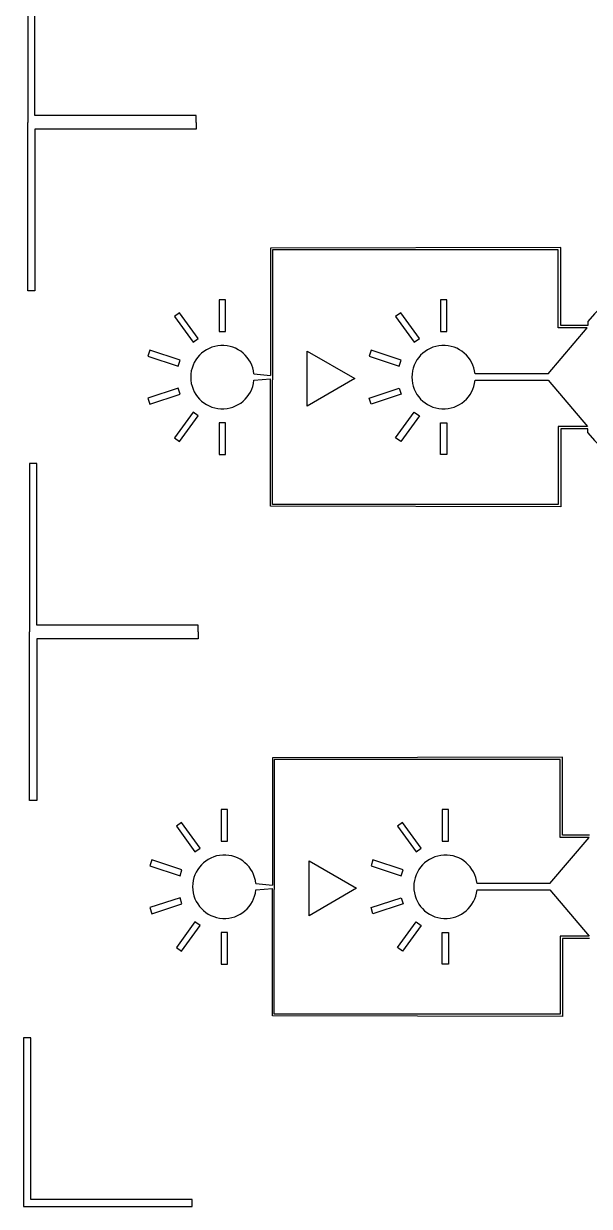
# Model space of a CAD drawing. Header units: millimetres. Extents: x 2102 to 86502, y 1818 to 64568.
# Drawn here: x 10045 to 23429, y 1818 to 29782 of the extents above; entities that cross this region are included whole.
import ezdxf

# ---------------------------------------------------------------- set-up
doc = ezdxf.new("R2010")
doc.units = ezdxf.units.MM
doc.layers.add('Layer-2', color=3, linetype='Continuous')

msp = doc.modelspace()

# ---------------------------------------------------------------- linework, layer by layer
at = {"layer": 'Layer-2'}
for p, q in [((10144, 31434), (10144, 27449)), ((10311, 27608), (10311, 31434)), ((10144, 23464), (10144, 27449)), ((14129, 27608), (10311, 27608)), ((14129, 27449), (14129, 27608)), ((14129, 27449), (14129, 27290)), ((14129, 27290), (10311, 27290)), ((10311, 27290), (10311, 23464)), ((22752, 24488), (15886, 24472)), ((15886, 24472), (15886, 21464)), ((22694, 24436), (15932, 24436)), ((15932, 24436), (15932, 21361)), ((22694, 22593), (22694, 24436)), ((22752, 22643), (22752, 24488)), ((10311, 23464), (10144, 23464)), ((14823, 23252), (14673, 23252)), ((14673, 23252), (14673, 22502)), ((14823, 22502), (14823, 23252)), ((20055, 23252), (19905, 23252)), ((19905, 23252), (19905, 22502)), ((20055, 22502), (20055, 23252)), ((13735, 22947), (13613, 22859)), ((14175, 22340), (13735, 22947)), ((18967, 22947), (18845, 22859)), ((19408, 22340), (18967, 22947)), ((13613, 22859), (14054, 22252)), ((18845, 22859), (19286, 22252)), ((23392, 22742), (23392, 22643)), ((14673, 22502), (14823, 22502)), ((19905, 22502), (20055, 22502)), ((22453, 21499), (23379, 22593)), ((23379, 22593), (22694, 22593)), ((23392, 22643), (22752, 22643)), ((14054, 22252), (14175, 22340)), ((19286, 22252), (19408, 22340)), ((13033, 22060), (12987, 21918)), ((12987, 21918), (13700, 21686)), ((13746, 21829), (13033, 22060)), ((13700, 21686), (13746, 21829)), ((16755, 20741), (16755, 22036)), ((16755, 22036), (17877, 21389)), ((18265, 22060), (18219, 21918)), ((18219, 21918), (18932, 21686)), ((18979, 21828), (18265, 22060)), ((18932, 21686), (18979, 21828)), ((15494, 21499), (15886, 21464)), ((15494, 21349), (15886, 21384)), ((15886, 18376), (15886, 21384)), ((15932, 18413), (15932, 21361)), ((17877, 21389), (16755, 20741)), ((22453, 21499), (20727, 21499)), ((20727, 21349), (22453, 21349)), ((22453, 21349), (23381, 20256)), ((13700, 21162), (12987, 20931)), ((13033, 20788), (13746, 21020)), ((13746, 21020), (13700, 21162)), ((18219, 20931), (18932, 21162)), ((18979, 21020), (18265, 20788)), ((18932, 21162), (18979, 21020)), ((12987, 20931), (13033, 20788)), ((18265, 20788), (18219, 20931)), ((14054, 20596), (13613, 19990)), ((13735, 19901), (14175, 20508)), ((14175, 20508), (14054, 20596)), ((18845, 19989), (19286, 20596)), ((19408, 20508), (18967, 19901)), ((19286, 20596), (19408, 20508)), ((14823, 20346), (14673, 20346)), ((14673, 20346), (14673, 19596)), ((14823, 19596), (14823, 20346)), ((19905, 20346), (20055, 20346)), ((19905, 19596), (19905, 20346)), ((20055, 20346), (20055, 19596)), ((23381, 20256), (22694, 20256)), ((22694, 20256), (22694, 18413)), ((23392, 20205), (22752, 20205)), ((22752, 20205), (22752, 18360)), ((23392, 20106), (23392, 20205)), ((13613, 19990), (13735, 19901)), ((18967, 19901), (18845, 19989)), ((14673, 19596), (14823, 19596)), ((20055, 19596), (19905, 19596)), ((10188, 19384), (10188, 15399)), ((10356, 19384), (10188, 19384)), ((10356, 15559), (10356, 19384)), ((22752, 18360), (15886, 18376)), ((22694, 18413), (15932, 18413)), ((10188, 11414), (10188, 15399)), ((14174, 15559), (10356, 15559)), ((14173, 15399), (14174, 15559)), ((14173, 15399), (14174, 15240)), ((14174, 15240), (10356, 15240)), ((10356, 15240), (10356, 11414)), ((22797, 12438), (15931, 12423)), ((15931, 12423), (15931, 9415)), ((22739, 12386), (15976, 12386)), ((15976, 12386), (15976, 9312)), ((22739, 10543), (22739, 12386)), ((22797, 10594), (22797, 12438)), ((10356, 11414), (10188, 11414)), ((14868, 11202), (14718, 11202)), ((14718, 11202), (14718, 10452)), ((14868, 10452), (14868, 11202)), ((20100, 11202), (19950, 11202)), ((19950, 11202), (19950, 10452)), ((20100, 10452), (20100, 11202)), ((13779, 10897), (13658, 10809)), ((13658, 10809), (14099, 10202)), ((14220, 10291), (13779, 10897)), ((19011, 10897), (18890, 10809)), ((18890, 10809), (19331, 10202)), ((19452, 10290), (19011, 10897)), ((14718, 10452), (14868, 10452)), ((19950, 10452), (20100, 10452)), ((22497, 9449), (23424, 10543)), ((23424, 10543), (22739, 10543)), ((23436, 10594), (22797, 10594)), ((14099, 10202), (14220, 10291)), ((19331, 10202), (19452, 10290)), ((13078, 10011), (13032, 9868)), ((13032, 9868), (13745, 9636)), ((13791, 9779), (13078, 10011)), ((16800, 8691), (16800, 9987)), ((16800, 9987), (17922, 9339)), ((18310, 10011), (18264, 9868)), ((18264, 9868), (18977, 9636)), ((19023, 9779), (18310, 10011)), ((13745, 9636), (13791, 9779)), ((18977, 9636), (19023, 9779)), ((15539, 9450), (15931, 9415)), ((15539, 9300), (15931, 9334)), ((15931, 6326), (15931, 9334)), ((15976, 6363), (15976, 9312)), ((17922, 9339), (16800, 8691)), ((22497, 9449), (20771, 9449)), ((20771, 9299), (22497, 9299)), ((22497, 9299), (23425, 8206)), ((13745, 9113), (13032, 8881)), ((13078, 8738), (13791, 8970)), ((13791, 8970), (13745, 9113)), ((18264, 8881), (18977, 9113)), ((19023, 8970), (18310, 8738)), ((18977, 9113), (19023, 8970)), ((13032, 8881), (13078, 8738)), ((18310, 8738), (18264, 8881)), ((14099, 8547), (13658, 7940)), ((13779, 7852), (14220, 8459)), ((14220, 8459), (14099, 8547)), ((18890, 7940), (19331, 8547)), ((19452, 8458), (19011, 7852)), ((19331, 8547), (19452, 8458)), ((14868, 8297), (14718, 8297)), ((14718, 8297), (14718, 7547)), ((14868, 7547), (14868, 8297)), ((19950, 8297), (20100, 8297)), ((19950, 7547), (19950, 8297)), ((20100, 8297), (20100, 7547)), ((23425, 8206), (22739, 8206)), ((22739, 8206), (22739, 6363)), ((23436, 8155), (22797, 8155)), ((22797, 8155), (22797, 6311)), ((13658, 7940), (13779, 7852)), ((19011, 7852), (18890, 7940)), ((14718, 7547), (14868, 7547)), ((20100, 7547), (19950, 7547)), ((22797, 6311), (15931, 6326)), ((22739, 6363), (15976, 6363)), ((10045, 5804), (10045, 1818)), ((10213, 5804), (10045, 5804)), ((10213, 1978), (10213, 5804)), ((14031, 1978), (10213, 1978)), ((14031, 1818), (14031, 1978)), ((10045, 1818), (14031, 1818))]:
    msp.add_line(p, q, dxfattribs=at)
for centre, radius, start, end in [((26732, 19935), 4364, 40.0476, 139.9524), ((14748, 21424), 750, 5.7392, 354.2608), ((19980, 21424), 750, 5.7392, 354.2608), ((26732, 22914), 4364, 220.0529, 319.9454), ((14793, 9375), 750, 5.7392, 354.2608), ((20025, 9374), 750, 5.7392, 354.2608)]:
    msp.add_arc(centre, radius, start, end, dxfattribs=at)

doc.saveas('drawing.dxf')
